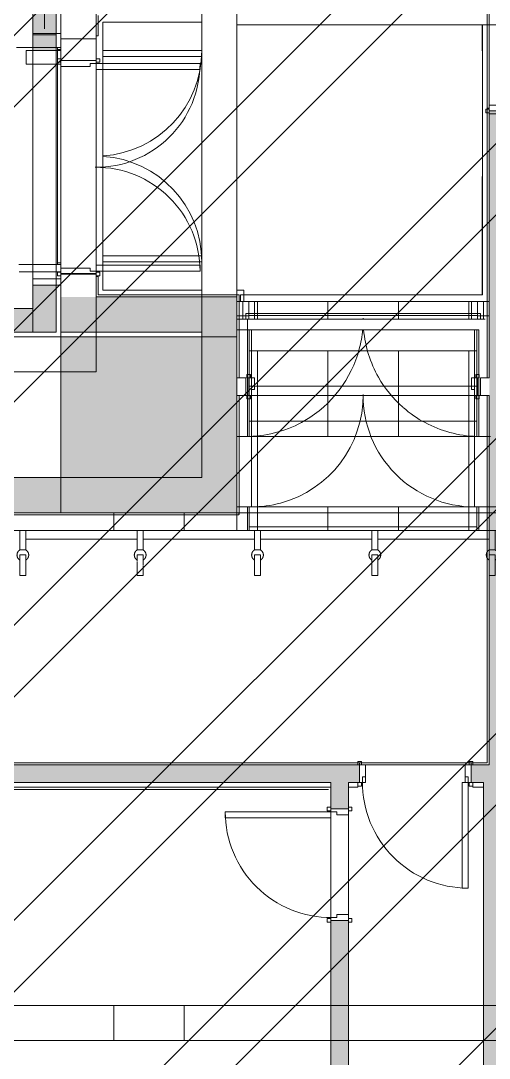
# Model space of a CAD drawing. Header units: millimetres. Extents: x -57519 to 497916, y -349472 to 446842.
# Drawn here: x 323610 to 327603, y 3207 to 12052 of the extents above; entities that cross this region are included whole.
import ezdxf

# ---------------------------------------------------------------- set-up
doc = ezdxf.new("R2010")
doc.units = ezdxf.units.MM
for name, color, linetype, lineweight in [('A-CLNG', 13, 'Continuous', 5), ('A-DETL-GENF', 92, 'Continuous', 5), ('A-DOOR', 31, 'Continuous', 5), ('A-DOOR-FRAM', 31, 'Continuous', 5), ('A-FLOR', 192, 'Continuous', 5), ('A-FLOR-PATT', 8, 'Continuous', 5), ('A-GENM', 13, 'Continuous', 5), ('A-GLAZ', 151, 'Continuous', 5), ('A-WALL', 113, 'Continuous', 20), ('A-WALL-PATT', 111, 'Continuous', 20), ('S-COLS', 52, 'Continuous', 20)]:
    doc.layers.add(name, color=color, linetype=linetype, lineweight=lineweight)

# ---------------------------------------------------------------- blocks, each defined once
blk = doc.blocks.new('DLN-Double Door__X03_ - _M50y_2000 x 2200 _WH_-16954919-SITE COVERAGE')
at = {"layer": 'A-DOOR'}
for p, q in [((-970, -75), (-1000, -75)), ((-950, -75), (-970, -75)), ((950, -75), (970, -75)), ((970, -75), (985, -75)), ((985, -75), (1000, -75)), ((-950, -1050.3), (-950, -165)), ((950, -1075), (950, -165)), ((-950, -1075), (-950, -1052.5)), ((-970, -1075), (-950, -1075)), ((970, -1075), (950, -1075))]:
    blk.add_line(p, q, dxfattribs=at)
for centre, start, end in [((1000, -75), 179.5, 180.00525), ((-1000, -75), 359.99475, 0.5), ((-1000, -75), 345.41667, 354.78391), ((1000, -75), 185.21609, 209.66667), ((-1000, -75), 300.16667, 345.41667), ((1000, -75), 209.66667, 228.56114), ((1000, -75), 228.80424, 254.91667), ((-1000, -75), 271.73889, 300.16667), ((1000, -75), 254.91667, 268.26111)]:
    blk.add_arc(centre, 1000, start, end, dxfattribs=at)
at = {"layer": 'A-DOOR-FRAM'}
for p, q in [((-1025, 75), (-1040, 75)), ((-1017, 75), (-1040, 75)), ((-1017, 75), (-1025, 75)), ((-1017, 75), (-1025, 75)), ((-1025, 75), (-1017, 75)), ((-1025, -75), (-1025, 71.4)), ((-1025, -75), (-1025, 71.4)), ((-1010, 75), (-1017, 75)), ((1040, 75), (-1017, 75)), ((-985, 75), (-1017, 75)), ((-1017, 75), (1025, 75)), ((-1010, 75), (1010, 75)), ((-975, 75), (-985, 75)), ((975, 75), (-975, 75)), ((-975, -25), (-975, 75)), ((-975, 75), (-975, -25)), ((975, -25), (975, 75)), ((975, 75), (985, 75)), ((975, -25), (975, 75)), ((985, 75), (1025, 75)), ((1010, 75), (1025, 75)), ((1025, 75), (1040, 75)), ((1025, 75), (1025, -75)), ((1025, 75), (1025, -75)), ((-1040, -75), (-1025, -75)), ((-1040, -75), (-985, -75)), ((-1025, -75), (-1010, -75)), ((-985, -75), (-1025, -75)), ((-1025, -75), (-1000, -75)), ((-985, -75), (-1010, -75)), ((1000, -25), (-1000, -25)), ((-1000, -25), (-975, -25)), ((-1000, -25), (-1000, -75)), ((-1000, -25), (-1000, -75)), ((-1000, -75), (-985, -75)), ((-985, -75), (1040, -75)), ((1010, -75), (-985, -75)), ((1025, -75), (-985, -75)), ((-985, -75), (1000, -75)), ((-975, -25), (975, -25)), ((1000, -25), (975, -25)), ((1000, -75), (1000, -25)), ((1000, -75), (1000, -25)), ((1025, -75), (1000, -75)), ((1025, -75), (1010, -75)), ((1040, -75), (1025, -75))]:
    blk.add_line(p, q, dxfattribs=at)
blk = doc.blocks.new('DLN-Double Door__X03_ - _M32_1800 x 2000 _WH_-16954925-SITE COVERAGE')
at = {"layer": 'A-DOOR'}
for p, q in [((-850, -150), (-900, -150)), ((850, -150), (900, -150)), ((-900, -208), (-900, -1050)), ((-850, -1050), (-850, -208)), ((850, -1050), (850, -208)), ((900, -208), (900, -1050))]:
    blk.add_line(p, q, dxfattribs=at)
for centre, start, end in [((-900, -150), 270, 356.24282), ((900, -150), 183.75718, 270)]:
    blk.add_arc(centre, 900, start, end, dxfattribs=at)
at = {"layer": 'A-DOOR-FRAM'}
for p, q in [((-925, 180), (-910, 180)), ((-925, 180), (925, 180)), ((-910, 180), (-910, 150)), ((-910, 180), (-910, 150)), ((910, 180), (-910, 180)), ((925, 180), (910, 180)), ((910, 150), (910, 180)), ((910, 150), (910, 180)), ((-940, -150), (-925, -150)), ((-940, -150), (940, -150)), ((-925, -150), (-910, -150)), ((925, -150), (-925, -150)), ((-925, -150), (-900, -150)), ((910, -150), (-910, -150)), ((-900, -150), (900, -150)), ((925, -150), (900, -150)), ((925, -150), (910, -150)), ((940, -150), (925, -150))]:
    blk.add_line(p, q, dxfattribs=at)
blk = doc.blocks.new('Walls 13 - Walls 13-9359694-SITE COVERAGE')
at = {"layer": 'A-WALL', "lineweight": 5}
for p, q in [((74876.8, 7707.5), (74851.8, 7707.5)), ((75840.1, 7707.5), (74888.4, 7707.5)), ((75857.8, 7707.5), (75851.8, 7707.5)), ((75876.8, 7707.5), (75864.3, 7707.5)), ((76689.3, 7707.5), (75888.4, 7707.5)), ((76840.1, 7707.5), (76689.3, 7707.5)), ((76876.8, 7707.5), (76851.8, 7707.5)), ((77840.1, 7707.5), (76888.4, 7707.5)), ((77876.8, 7707.5), (77851.8, 7707.5)), ((78749.3, 7707.5), (77888.4, 7707.5)), ((74887.7, 7632.5), (75840.9, 7632.5)), ((75887.7, 7632.5), (76840.9, 7632.5)), ((76887.7, 7632.5), (77840.9, 7632.5)), ((77887.7, 7632.5), (78839.3, 7632.5))]:
    blk.add_line(p, q, dxfattribs=at)
blk = doc.blocks.new('DLN_Wall _ Corner Protection - DLN_Wall _ Corner Protection-12810205-SITE COVERAGE')
at = {"layer": 'A-GENM'}
for q in [(-46, -1008.7), (-43.1, 0)]:
    blk.add_line((-46, 0), q, dxfattribs=at)
blk = doc.blocks.new('DLN_Wall _ Corner Protection - DLN_Wall _ Corner Protection-12810447-SITE COVERAGE')
at = {"layer": 'A-GENM'}
for p in [(-46, -416), (-43.1, -638)]:
    blk.add_line(p, (-46, -638), dxfattribs=at)
blk = doc.blocks.new('DLN_Banner hook - DLN_Banner hook-V264-SITE COVERAGE')
at = {"layer": 'A-GENM'}
for p, q in [((-25, 0), (-25, -166.7)), ((-25, 0), (6.5, 0)), ((6.5, 0), (-12.5, 0)), ((12.5, 0), (25, 0)), ((25, -166.7), (25, 0)), ((-24.4, -166.7), (-25, -166.7)), ((-25, -166.7), (-24.4, -166.7)), ((-24.4, -166.7), (-22.5, -166.7)), ((-22.5, -166.7), (0, -166.7)), ((0, -166.7), (10.8, -166.7)), ((10.8, -166.7), (19.5, -166.7)), ((19.5, -166.7), (22.5, -166.7)), ((22.5, -166.7), (25, -166.7)), ((25, -166.7), (24.4, -166.7)), ((-25, -384.9), (-25, -210)), ((-25, -210), (25, -210)), ((24.8, -253.4), (26.6, -252.4)), ((25, -210), (25, -312.2)), ((26.6, -252.4), (28.2, -251.3)), ((33, -247.6), (34.4, -246.2)), ((45.8, -230), (46.6, -228.1)), ((25, -312.2), (25, -333.7)), ((25, -333.7), (25, -352.8)), ((25, -352.8), (25, -384.9)), ((-25, -385.6), (24.5, -385.6))]:
    blk.add_line(p, q, dxfattribs=at)
at = {"layer": 'A-GENM', "flags": 128}
for points in [[(-25, -166.7), (-26.7, -167.7), (-28.4, -168.8), (-30, -170), (-31.6, -171.2), (-33.1, -172.5), (-34.6, -173.9), (-36, -175.3), (-37.4, -176.8), (-38.7, -178.3), (-39.9, -179.9), (-41.1, -181.5), (-42.2, -183.1), (-43.2, -184.8), (-44.2, -186.6), (-45.1, -188.4), (-45.9, -190.2), (-46.7, -192), (-47.3, -193.9), (-48, -195.8), (-48.5, -197.8), (-48.9, -199.7), (-49.3, -201.7), (-49.6, -203.7), (-49.8, -205.6), (-49.9, -207.6), (-50, -209.6), (-50, -211.6), (-49.9, -213.6), (-49.7, -215.6), (-49.4, -217.6), (-49.1, -219.6), (-48.7, -221.5), (-48.2, -223.5), (-47.6, -225.4), (-46.9, -227.3), (-46.2, -229.1), (-45.4, -231), (-44.5, -232.8), (-43.6, -234.5), (-42.6, -236.3), (-41.5, -237.9), (-40.3, -239.6), (-39.1, -241.2), (-37.8, -242.7), (-36.5, -244.2), (-35.1, -245.6), (-33.6, -247), (-32.1, -248.3), (-30.6, -249.6), (-29, -250.8), (-27.3, -251.9), (-25.6, -252.9)], [(33.8, -173.1), (32.3, -171.8), (30.7, -170.5), (29.1, -169.4), (27.5, -168.2), (25.8, -167.2), (25, -166.7)], [(36.6, -175.9), (35.2, -174.5), (33.8, -173.1)], [(46.6, -228.1), (47.3, -226.2), (47.9, -224.3), (48.4, -222.4), (48.9, -220.5), (49.3, -218.5), (49.6, -216.5), (49.8, -214.5), (49.9, -212.5), (50, -210.5), (50, -208.5), (49.9, -206.5), (49.7, -204.6), (49.4, -202.6), (49.1, -200.6), (48.7, -198.6), (48.2, -196.7), (47.6, -194.8), (47, -192.9), (46.3, -191), (45.5, -189.2), (44.6, -187.4), (43.7, -185.6), (42.6, -183.9), (41.6, -182.2), (40.4, -180.6), (39.2, -179), (37.9, -177.4), (36.6, -175.9)], [(28.2, -251.3), (29.9, -250.1), (31.4, -248.9), (33, -247.6)], [(34.4, -246.2), (35.9, -244.8), (37.2, -243.4), (38.5, -241.9), (39.8, -240.3), (41, -238.7), (42.1, -237), (43.1, -235.3), (44.1, -233.6)], [(44.1, -233.6), (45, -231.8), (45.8, -230)]]:
    blk.add_lwpolyline(points, dxfattribs=at)
blk = doc.blocks.new('DLN_Banner hook - DLN_Banner hook-V263-SITE COVERAGE')
at = {"layer": 'A-GENM'}
for p, q in [((-25, 0), (-25, -166.7)), ((-25, 0), (25, 0)), ((12.5, 0), (-12.5, 0)), ((25, -166.7), (25, 0)), ((-24.4, -166.7), (-25, -166.7)), ((-25, -166.7), (0, -166.7)), ((0, -166.7), (25, -166.7)), ((25, -166.7), (24.4, -166.7)), ((-25, -384.9), (-25, -210)), ((-25, -210), (25, -210)), ((25, -210), (25, -384.9)), ((-25, -385.6), (25, -385.6))]:
    blk.add_line(p, q, dxfattribs=at)
at = {"layer": 'A-GENM', "flags": 128}
for points in [[(-25, -166.7), (-26.7, -167.7), (-28.4, -168.8), (-30, -170), (-31.6, -171.2), (-33.1, -172.5), (-34.6, -173.9), (-36, -175.3), (-37.4, -176.8), (-38.7, -178.3), (-39.9, -179.9), (-41.1, -181.5), (-42.2, -183.1), (-43.2, -184.8), (-44.2, -186.6), (-45.1, -188.4), (-45.9, -190.2), (-46.7, -192), (-47.3, -193.9), (-48, -195.8), (-48.5, -197.8), (-48.9, -199.7), (-49.3, -201.7), (-49.6, -203.7), (-49.8, -205.6), (-49.9, -207.6), (-50, -209.6), (-50, -211.6), (-49.9, -213.6), (-49.7, -215.6), (-49.4, -217.6), (-49.1, -219.6), (-48.7, -221.5), (-48.2, -223.5), (-47.6, -225.4), (-46.9, -227.3), (-46.2, -229.1), (-45.4, -231), (-44.5, -232.8), (-43.6, -234.5), (-42.6, -236.3), (-41.5, -237.9), (-40.3, -239.6), (-39.1, -241.2), (-37.8, -242.7), (-36.5, -244.2), (-35.1, -245.6), (-33.6, -247), (-32.1, -248.3), (-30.6, -249.6), (-29, -250.8), (-27.3, -251.9), (-25.6, -252.9)], [(24.8, -253.4), (26.6, -252.4), (28.2, -251.3), (29.9, -250.1), (31.4, -248.9), (33, -247.6), (34.4, -246.2), (35.9, -244.8), (37.2, -243.4), (38.5, -241.9), (39.8, -240.3), (41, -238.7), (42.1, -237), (43.1, -235.3), (44.1, -233.6), (45, -231.8), (45.8, -230), (46.6, -228.1), (47.3, -226.2), (47.9, -224.3), (48.4, -222.4), (48.9, -220.5), (49.3, -218.5), (49.6, -216.5), (49.8, -214.5), (49.9, -212.5), (50, -210.5), (50, -208.5), (49.9, -206.5), (49.7, -204.6), (49.4, -202.6), (49.1, -200.6), (48.7, -198.6), (48.2, -196.7), (47.6, -194.8), (47, -192.9), (46.3, -191), (45.5, -189.2), (44.6, -187.4), (43.7, -185.6), (42.6, -183.9), (41.6, -182.2), (40.4, -180.6), (39.2, -179), (37.9, -177.4), (36.6, -175.9), (35.2, -174.5), (33.8, -173.1), (32.3, -171.8), (30.7, -170.5), (29.1, -169.4), (27.5, -168.2), (25.8, -167.2), (25, -166.7)]]:
    blk.add_lwpolyline(points, dxfattribs=at)
blk = doc.blocks.new('DLN_Banner hook - DLN_Banner hook-V265-SITE COVERAGE')
at = {"layer": 'A-GENM'}
for p, q in [((-25, 0), (-25, -166.7)), ((-25, 0), (25, 0)), ((12.5, 0), (-12.5, 0)), ((25, -166.7), (25, 0)), ((-24.4, -166.7), (-25, -166.7)), ((-25, -166.7), (0, -166.7)), ((0, -166.7), (25, -166.7)), ((25, -166.7), (24.4, -166.7)), ((-25, -384.9), (-25, -210)), ((-25, -210), (25, -210)), ((25, -210), (25, -333.7)), ((25, -333.7), (25, -384.9)), ((-25, -385.6), (25, -385.6))]:
    blk.add_line(p, q, dxfattribs=at)
at = {"layer": 'A-GENM', "flags": 128}
for points in [[(-25, -166.7), (-26.7, -167.7), (-28.4, -168.8), (-30, -170), (-31.6, -171.2), (-33.1, -172.5), (-34.6, -173.9), (-36, -175.3), (-37.4, -176.8), (-38.7, -178.3), (-39.9, -179.9), (-41.1, -181.5), (-42.2, -183.1), (-43.2, -184.8), (-44.2, -186.6), (-45.1, -188.4), (-45.9, -190.2), (-46.7, -192), (-47.3, -193.9), (-48, -195.8), (-48.5, -197.8), (-48.9, -199.7), (-49.3, -201.7), (-49.6, -203.7), (-49.8, -205.6), (-49.9, -207.6), (-50, -209.6), (-50, -211.6), (-49.9, -213.6), (-49.7, -215.6), (-49.4, -217.6), (-49.1, -219.6), (-48.7, -221.5), (-48.2, -223.5), (-47.6, -225.4)], [(24.8, -253.4), (26.6, -252.4), (28.2, -251.3), (29.9, -250.1), (31.4, -248.9), (33, -247.6), (34.4, -246.2), (35.9, -244.8), (37.2, -243.4), (38.5, -241.9), (39.8, -240.3), (41, -238.7), (42.1, -237), (43.1, -235.3), (44.1, -233.6), (45, -231.8), (45.8, -230), (46.6, -228.1), (47.3, -226.2), (47.9, -224.3), (48.4, -222.4), (48.9, -220.5), (49.3, -218.5), (49.6, -216.5), (49.8, -214.5), (49.9, -212.5), (50, -210.5), (50, -208.5), (49.9, -206.5), (49.7, -204.6), (49.4, -202.6), (49.1, -200.6), (48.7, -198.6), (48.2, -196.7), (47.6, -194.8), (47, -192.9), (46.3, -191), (45.5, -189.2), (44.6, -187.4), (43.7, -185.6), (42.6, -183.9), (41.6, -182.2), (40.4, -180.6), (39.2, -179), (37.9, -177.4), (36.6, -175.9), (35.2, -174.5), (33.8, -173.1), (32.3, -171.8), (30.7, -170.5), (29.1, -169.4), (27.5, -168.2), (25.8, -167.2), (25, -166.7)], [(-47.6, -225.4), (-46.9, -227.3), (-46.2, -229.1), (-45.4, -231), (-44.5, -232.8), (-43.6, -234.5), (-42.6, -236.3), (-41.5, -237.9), (-40.3, -239.6), (-39.1, -241.2), (-37.8, -242.7), (-36.5, -244.2), (-35.1, -245.6), (-33.6, -247), (-32.1, -248.3), (-30.6, -249.6), (-29, -250.8), (-27.3, -251.9), (-25.6, -252.9)]]:
    blk.add_lwpolyline(points, dxfattribs=at)
blk = doc.blocks.new('DLN_Banner hook - DLN_Banner hook-V266-SITE COVERAGE')
at = {"layer": 'A-GENM'}
for p, q in [((-25, 0), (-25, -166.7)), ((-25, 0), (-24.1, 0)), ((-24.1, 0), (-21.7, 0)), ((-21.7, 0), (6.5, 0)), ((-6.5, 0), (-12.5, 0)), ((12.5, 0), (0, 0)), ((6.5, 0), (17.7, 0)), ((17.7, 0), (25, 0)), ((25, -166.7), (25, 0)), ((-25, -166.7), (-26.7, -167.7)), ((-24.4, -166.7), (-25, -166.7)), ((-25, -166.7), (-15.6, -166.7)), ((-15.6, -166.7), (0, -166.7)), ((0, -166.7), (10.8, -166.7)), ((10.8, -166.7), (25, -166.7)), ((25, -166.7), (24.4, -166.7)), ((-25, -263.7), (-25, -210)), ((-25, -210), (25, -210)), ((25, -210), (25, -294.6)), ((46.6, -228.1), (47.3, -226.2)), ((47.3, -226.2), (47.9, -224.3)), ((-25, -384.9), (-25, -267.7)), ((25, -299.1), (25, -384.9)), ((-25, -385.6), (25, -385.6))]:
    blk.add_line(p, q, dxfattribs=at)
at = {"layer": 'A-GENM', "flags": 128}
for points in [[(-33.1, -172.5), (-34.6, -173.9), (-36, -175.3), (-37.4, -176.8), (-38.7, -178.3), (-39.9, -179.9), (-41.1, -181.5), (-42.2, -183.1)], [(-26.7, -167.7), (-28.4, -168.8), (-30, -170), (-31.6, -171.2), (-33.1, -172.5)], [(47.9, -224.3), (48.4, -222.4), (48.9, -220.5), (49.3, -218.5), (49.6, -216.5), (49.8, -214.5), (49.9, -212.5), (50, -210.5), (50, -208.5), (49.9, -206.5), (49.7, -204.6), (49.4, -202.6), (49.1, -200.6), (48.7, -198.6), (48.2, -196.7), (47.6, -194.8), (47, -192.9), (46.3, -191), (45.5, -189.2), (44.6, -187.4), (43.7, -185.6), (42.6, -183.9), (41.6, -182.2), (40.4, -180.6), (39.2, -179), (37.9, -177.4), (36.6, -175.9), (35.2, -174.5), (33.8, -173.1), (32.3, -171.8), (30.7, -170.5), (29.1, -169.4), (27.5, -168.2), (25.8, -167.2), (25, -166.7)], [(-44.2, -186.6), (-45.1, -188.4), (-45.9, -190.2), (-46.7, -192), (-47.3, -193.9), (-48, -195.8), (-48.5, -197.8), (-48.9, -199.7), (-49.3, -201.7), (-49.6, -203.7), (-49.8, -205.6), (-49.9, -207.6), (-50, -209.6), (-50, -211.6), (-49.9, -213.6), (-49.7, -215.6), (-49.4, -217.6), (-49.1, -219.6), (-48.7, -221.5), (-48.2, -223.5), (-47.6, -225.4), (-46.9, -227.3), (-46.2, -229.1), (-45.4, -231), (-44.5, -232.8), (-43.6, -234.5), (-42.6, -236.3), (-41.5, -237.9), (-40.3, -239.6), (-39.1, -241.2), (-37.8, -242.7)], [(-42.2, -183.1), (-43.2, -184.8), (-44.2, -186.6)], [(-37.8, -242.7), (-36.5, -244.2), (-35.1, -245.6), (-33.6, -247), (-32.1, -248.3), (-30.6, -249.6), (-29, -250.8), (-27.3, -251.9), (-25.6, -252.9)], [(24.8, -253.4), (26.6, -252.4), (28.2, -251.3), (29.9, -250.1), (31.4, -248.9), (33, -247.6), (34.4, -246.2), (35.9, -244.8), (37.2, -243.4), (38.5, -241.9), (39.8, -240.3), (41, -238.7), (42.1, -237), (43.1, -235.3), (44.1, -233.6), (45, -231.8)], [(45, -231.8), (45.8, -230), (46.6, -228.1)]]:
    blk.add_lwpolyline(points, dxfattribs=at)
blk = doc.blocks.new('DLN_Banner hook - DLN_Banner hook-V267-SITE COVERAGE')
at = {"layer": 'A-GENM'}
for p, q in [((-25, 0), (-25, -166.7)), ((-25, 0), (12.5, 0)), ((12.5, 0), (-12.5, 0)), ((12.5, 0), (25, 0)), ((25, -166.7), (25, 0)), ((-24.4, -166.7), (-25, -166.7)), ((-25, -166.7), (0, -166.7)), ((0, -166.7), (22.5, -166.7)), ((22.5, -166.7), (25, -166.7)), ((25, -166.7), (24.4, -166.7)), ((-50, -211.6), (-49.9, -213.6)), ((-42.6, -236.3), (-41.5, -237.9)), ((-29, -250.8), (-27.3, -251.9)), ((-27.3, -251.9), (-25.6, -252.9)), ((-25, -384.9), (-25, -210)), ((-25, -210), (25, -210)), ((24.8, -253.4), (26.6, -252.4)), ((25, -210), (25, -384.9)), ((29.9, -250.1), (31.4, -248.9)), ((-25, -385.6), (25, -385.6))]:
    blk.add_line(p, q, dxfattribs=at)
at = {"layer": 'A-GENM', "flags": 128}
for points in [[(-25, -166.7), (-26.7, -167.7), (-28.4, -168.8), (-30, -170), (-31.6, -171.2), (-33.1, -172.5), (-34.6, -173.9), (-36, -175.3), (-37.4, -176.8), (-38.7, -178.3), (-39.9, -179.9), (-41.1, -181.5), (-42.2, -183.1), (-43.2, -184.8), (-44.2, -186.6), (-45.1, -188.4), (-45.9, -190.2), (-46.7, -192), (-47.3, -193.9)], [(27.5, -168.2), (25.8, -167.2), (25, -166.7)], [(37.9, -177.4), (36.6, -175.9), (35.2, -174.5), (33.8, -173.1), (32.3, -171.8), (30.7, -170.5), (29.1, -169.4), (27.5, -168.2)], [(-47.3, -193.9), (-48, -195.8), (-48.5, -197.8), (-48.9, -199.7), (-49.3, -201.7), (-49.6, -203.7), (-49.8, -205.6), (-49.9, -207.6), (-50, -209.6), (-50, -211.6)], [(-49.9, -213.6), (-49.7, -215.6), (-49.4, -217.6), (-49.1, -219.6), (-48.7, -221.5), (-48.2, -223.5), (-47.6, -225.4), (-46.9, -227.3), (-46.2, -229.1), (-45.4, -231)], [(-45.4, -231), (-44.5, -232.8), (-43.6, -234.5), (-42.6, -236.3)], [(-41.5, -237.9), (-40.3, -239.6), (-39.1, -241.2)], [(-39.1, -241.2), (-37.8, -242.7), (-36.5, -244.2), (-35.1, -245.6), (-33.6, -247), (-32.1, -248.3), (-30.6, -249.6), (-29, -250.8)], [(26.6, -252.4), (28.2, -251.3), (29.9, -250.1)], [(31.4, -248.9), (33, -247.6), (34.4, -246.2), (35.9, -244.8)], [(35.9, -244.8), (37.2, -243.4), (38.5, -241.9), (39.8, -240.3), (41, -238.7), (42.1, -237), (43.1, -235.3), (44.1, -233.6), (45, -231.8), (45.8, -230), (46.6, -228.1)], [(47, -192.9), (46.3, -191), (45.5, -189.2), (44.6, -187.4), (43.7, -185.6), (42.6, -183.9), (41.6, -182.2), (40.4, -180.6), (39.2, -179), (37.9, -177.4)], [(46.6, -228.1), (47.3, -226.2), (47.9, -224.3), (48.4, -222.4), (48.9, -220.5), (49.3, -218.5), (49.6, -216.5), (49.8, -214.5), (49.9, -212.5), (50, -210.5), (50, -208.5), (49.9, -206.5)], [(49.9, -206.5), (49.7, -204.6), (49.4, -202.6), (49.1, -200.6), (48.7, -198.6), (48.2, -196.7), (47.6, -194.8), (47, -192.9)]]:
    blk.add_lwpolyline(points, dxfattribs=at)
blk = doc.blocks.new('DLN-Double Door__X03_ - _M19_1900 x 2450 _WH_-V498-SITE COVERAGE')
at = {"layer": 'A-DOOR'}
for p, q in [((-900, -75), (-950, -75)), ((-950, -75), (-950, -1025)), ((-900, -1025), (-900, -75)), ((900, -75), (950, -75)), ((900, -1025), (900, -75)), ((950, -75), (950, -1025)), ((-950, -1025), (-900, -1025)), ((950, -1025), (900, -1025))]:
    blk.add_line(p, q, dxfattribs=at)
for centre, start, end in [((-950, -75), 285.08333, 0.5), ((950, -75), 179.5, 270), ((-950, -75), 270, 285.08333)]:
    blk.add_arc(centre, 950, start, end, dxfattribs=at)
at = {"layer": 'A-DOOR-FRAM'}
for p, q in [((-960, 105), (-990, 105)), ((-990, 105), (-990, 75)), ((-990, 75), (-990, 105)), ((-990, 105), (-960, 105)), ((-960, 75), (-960, 105)), ((-960, 105), (-960, 75)), ((990, 105), (960, 105)), ((960, 105), (960, 75)), ((990, 105), (960, 105)), ((960, 75), (960, 105)), ((990, 75), (990, 105)), ((990, 105), (990, 75)), ((-990, 75), (-960, 75)), ((-975, 75), (-990, 75)), ((-960, 75), (-975, 75)), ((-925, 75), (-975, 75)), ((-975, 75), (-975, -75)), ((-975, -75), (-975, 75)), ((-960, 75), (-975, 75)), ((-925, 75), (-960, 75)), ((-925, -25), (-925, 75)), ((-925, 75), (-925, -25)), ((925, 75), (925, -25)), ((975, 75), (925, 75)), ((925, -25), (925, 75)), ((925, 75), (960, 75)), ((960, 75), (990, 75)), ((960, 75), (975, 75)), ((960, 75), (975, 75)), ((975, 75), (990, 75)), ((975, -75), (975, 75)), ((975, 75), (975, -75)), ((-960, -75), (-990, -75)), ((-990, -75), (-990, -105)), ((-990, -105), (-990, -75)), ((-990, -75), (-975, -75)), ((-975, -75), (-960, -75)), ((-975, -75), (-950, -75)), ((-975, -75), (-960, -75)), ((-960, -105), (-960, -75)), ((-960, -75), (-960, -105)), ((-960, -75), (-950, -75)), ((-950, -75), (-950, -25)), ((-950, -25), (-925, -25)), ((-950, -25), (-925, -25)), ((-950, -25), (-950, -75)), ((925, -25), (950, -25)), ((950, -25), (925, -25)), ((950, -25), (950, -75)), ((950, -75), (950, -25)), ((950, -75), (975, -75)), ((960, -75), (950, -75)), ((990, -75), (960, -75)), ((960, -75), (960, -105)), ((975, -75), (960, -75)), ((960, -105), (960, -75)), ((975, -75), (960, -75)), ((990, -75), (975, -75)), ((990, -105), (990, -75)), ((990, -75), (990, -105)), ((-990, -105), (-960, -105)), ((-960, -105), (-990, -105)), ((960, -105), (990, -105)), ((960, -105), (990, -105))]:
    blk.add_line(p, q, dxfattribs=at)
blk = doc.blocks.new('DLN-Single Door__X01_ - _M05a_ 900 x 2450 _WH_-16935530-SITE COVERAGE')
at = {"layer": 'A-DOOR'}
for p, q in [((-450, 975), (-400, 975)), ((-450, 75), (-450, 975)), ((-400, 975), (-400, 75)), ((-490, 105), (-460, 105)), ((-490, 75), (-490, 105)), ((-490, 105), (-490, 75)), ((-460, 105), (-490, 105)), ((-460, 105), (-460, 75)), ((-460, 75), (-460, 105)), ((460, 75), (460, 105)), ((460, 105), (490, 105)), ((460, 105), (460, 75)), ((460, 105), (490, 105)), ((490, 105), (490, 75)), ((490, 75), (490, 105)), ((-460, 75), (-490, 75)), ((-490, 75), (-475, 75)), ((-475, 75), (-460, 75)), ((-400, 75), (-450, 75)), ((490, 75), (460, 75)), ((475, 75), (460, 75)), ((490, 75), (475, 75)), ((-490, -75), (-460, -75)), ((-490, -105), (-490, -75)), ((-475, -75), (-490, -75)), ((-460, -75), (-475, -75)), ((-460, -75), (-460, -105)), ((460, -105), (460, -75)), ((460, -75), (490, -75)), ((460, -75), (475, -75)), ((475, -75), (490, -75)), ((490, -75), (490, -105)), ((-490, -93), (-490, -105)), ((-460, -105), (-490, -105)), ((-490, -105), (-460, -105)), ((-460, -105), (-460, -93)), ((460, -93), (460, -105)), ((490, -105), (460, -105)), ((490, -105), (460, -105)), ((490, -105), (490, -93))]:
    blk.add_line(p, q, dxfattribs=at)
blk.add_arc((-450, 75), 900, 359.5, 90, dxfattribs=at)
at = {"layer": 'A-DOOR-FRAM'}
for p, q in [((-475, 75), (-450, 75)), ((-475, -75), (-475, 75)), ((-475, 75), (-475, -75)), ((-475, 75), (-460, 75)), ((-460, 75), (-450, 75)), ((-450, 75), (-450, 25)), ((-450, 25), (-450, 75)), ((-450, 25), (-425, 25)), ((-450, 25), (-425, 25)), ((-425, 25), (-425, -75)), ((-425, -75), (-425, 25)), ((425, 25), (450, 25)), ((425, -75), (425, 25)), ((450, 25), (425, 25)), ((425, 25), (425, -75)), ((450, 75), (475, 75)), ((450, 25), (450, 75)), ((450, 75), (450, 25)), ((460, 75), (450, 75)), ((475, 75), (460, 75)), ((475, 75), (475, -75)), ((475, -75), (475, 75)), ((-425, -75), (-475, -75)), ((-460, -75), (-475, -75)), ((-450, -75), (-460, -75)), ((-425, -75), (-450, -75)), ((475, -75), (425, -75)), ((425, -75), (450, -75)), ((450, -75), (460, -75)), ((460, -75), (475, -75))]:
    blk.add_line(p, q, dxfattribs=at)
blk = doc.blocks.new('DLN-Double Door__X03_ - _M52_1800 x 2450 _WH_-V516-SITE COVERAGE')
at = {"layer": 'A-DOOR'}
for p, q in [((-835, -150), (-885, -150)), ((-885, -150), (-885, -1035)), ((-835, -1035), (-835, -150)), ((835, -150), (885, -150)), ((835, -1035), (835, -150)), ((885, -150), (885, -1035)), ((-885, -1035), (-835, -1035)), ((885, -1035), (835, -1035))]:
    blk.add_line(p, q, dxfattribs=at)
for centre, start, end in [((-885, -150), 270, 0.5), ((885, -150), 179.5, 270)]:
    blk.add_arc(centre, 885, start, end, dxfattribs=at)
at = {"layer": 'A-DOOR-FRAM'}
for p, q in [((-895, 180), (-925, 180)), ((-925, 180), (-925, 150)), ((-895, 150), (-895, 180)), ((925, 180), (895, 180)), ((895, 180), (895, 150)), ((925, 150), (925, 180)), ((-925, 150), (-895, 150)), ((-860, 150), (-910, 150)), ((-910, 150), (-910, -150)), ((-910, -150), (-910, 150)), ((-895, 150), (-905, 150)), ((-895, 150), (-905, 150)), ((-860, 150), (-890, 150)), ((-860, -100), (-860, 150)), ((-860, 150), (-860, -100)), ((860, 150), (860, -100)), ((910, 150), (860, 150)), ((860, -100), (860, 150)), ((860, 150), (880, 150)), ((880, 150), (895, 150)), ((895, 150), (925, 150)), ((895, 150), (910, 150)), ((895, 150), (910, 150)), ((910, -150), (910, 150)), ((910, 150), (910, -150)), ((-895, -150), (-925, -150)), ((-925, -150), (-925, -180)), ((-925, -180), (-925, -150)), ((-925, -150), (-910, -150)), ((-910, -150), (-895, -150)), ((-910, -150), (-885, -150)), ((-910, -150), (-895, -150)), ((-895, -180), (-895, -150)), ((-895, -150), (-895, -180)), ((-895, -150), (-885, -150)), ((-885, -150), (-885, -100)), ((-885, -100), (-860, -100)), ((-885, -100), (-860, -100)), ((-885, -100), (-885, -150)), ((860, -100), (885, -100)), ((885, -100), (860, -100)), ((885, -100), (885, -150)), ((885, -150), (885, -100)), ((885, -150), (910, -150)), ((895, -150), (885, -150)), ((925, -150), (895, -150)), ((895, -150), (895, -180)), ((910, -150), (895, -150)), ((895, -180), (895, -150)), ((910, -150), (895, -150)), ((925, -150), (910, -150)), ((925, -180), (925, -150)), ((925, -150), (925, -180)), ((-925, -180), (-895, -180)), ((-895, -180), (-925, -180)), ((895, -180), (925, -180)), ((895, -180), (925, -180))]:
    blk.add_line(p, q, dxfattribs=at)
blk = doc.blocks.new('DLN-Single Door__X01_ - _M05a_ 900 x 2450 _WH_-V569-SITE COVERAGE')
at = {"layer": 'A-DOOR'}
for p, q in [((-450, 975), (-400, 975)), ((-450, 75), (-450, 975)), ((-400, 975), (-400, 75)), ((-490, 105), (-460, 105)), ((-490, 75), (-490, 105)), ((-460, 105), (-490, 105)), ((-460, 105), (-460, 75)), ((-460, 75), (-460, 105)), ((460, 75), (460, 105)), ((460, 105), (490, 105)), ((460, 105), (460, 75)), ((460, 105), (490, 105)), ((490, 105), (490, 75)), ((-460, 75), (-490, 75)), ((-490, 75), (-475, 75)), ((-475, 75), (-460, 75)), ((-400, 75), (-450, 75)), ((490, 75), (460, 75)), ((475, 75), (460, 75)), ((490, 75), (475, 75)), ((-490, -75), (-460, -75)), ((-490, -105), (-490, -75)), ((-475, -75), (-490, -75)), ((-460, -75), (-475, -75)), ((-460, -75), (-460, -105)), ((-460, -105), (-460, -75)), ((460, -105), (460, -75)), ((460, -75), (490, -75)), ((460, -75), (460, -105)), ((460, -75), (475, -75)), ((475, -75), (490, -75)), ((490, -75), (490, -105)), ((-490, -93), (-490, -105)), ((-460, -105), (-490, -105)), ((-490, -105), (-460, -105)), ((490, -105), (460, -105)), ((490, -105), (460, -105)), ((490, -105), (490, -93))]:
    blk.add_line(p, q, dxfattribs=at)
blk.add_arc((-450, 75), 900, 359.5, 90, dxfattribs=at)
at = {"layer": 'A-DOOR-FRAM'}
for p, q in [((-475, 75), (-450, 75)), ((-475, -75), (-475, 75)), ((-475, 75), (-475, -75)), ((-475, 75), (-460, 75)), ((-460, 75), (-450, 75)), ((-450, 75), (-450, 25)), ((-450, 25), (-450, 75)), ((-450, 25), (-425, 25)), ((-450, 25), (-425, 25)), ((-425, 25), (-425, -75)), ((-425, -75), (-425, 25)), ((425, 25), (450, 25)), ((425, -75), (425, 25)), ((450, 25), (425, 25)), ((425, 25), (425, -75)), ((450, 75), (475, 75)), ((450, 25), (450, 75)), ((450, 75), (450, 25)), ((460, 75), (450, 75)), ((475, 75), (460, 75)), ((475, 75), (475, -75)), ((475, -75), (475, 75)), ((-425, -75), (-475, -75)), ((-460, -75), (-475, -75)), ((-425, -75), (-460, -75)), ((475, -75), (425, -75)), ((425, -75), (460, -75)), ((460, -75), (475, -75))]:
    blk.add_line(p, q, dxfattribs=at)
blk = doc.blocks.new('DLN-Single Door__X01_ - _M02_ 900 x 2450 _WH_-16935554-SITE COVERAGE')
at = {"layer": 'A-DOOR'}
for p, q in [((-460, 105), (-490, 105)), ((-490, 105), (-490, 75)), ((-490, 75), (-490, 105)), ((-490, 105), (-460, 105)), ((-460, 75), (-460, 105)), ((-460, 105), (-460, 75)), ((490, 105), (460, 105)), ((460, 105), (460, 75)), ((490, 105), (460, 105)), ((460, 75), (460, 105)), ((490, 75), (490, 105)), ((490, 105), (490, 75)), ((-490, 75), (-460, 75)), ((-475, 75), (-490, 75)), ((-460, 75), (-475, 75)), ((460, 75), (490, 75)), ((460, 75), (475, 75)), ((475, 75), (490, 75)), ((-460, -75), (-490, -75)), ((-490, -75), (-490, -105)), ((-490, -105), (-490, -75)), ((-490, -75), (-475, -75)), ((-475, -75), (-460, -75)), ((-460, -105), (-460, -75)), ((-460, -75), (-460, -105)), ((-400, -75), (-450, -75)), ((-450, -75), (-450, -975)), ((-400, -975), (-400, -75)), ((490, -75), (460, -75)), ((460, -75), (460, -105)), ((475, -75), (460, -75)), ((460, -105), (460, -75)), ((490, -75), (475, -75)), ((490, -105), (490, -75)), ((490, -75), (490, -105)), ((-490, -105), (-460, -105)), ((-460, -105), (-490, -105)), ((460, -105), (490, -105)), ((460, -105), (490, -105)), ((-450, -975), (-400, -975))]:
    blk.add_line(p, q, dxfattribs=at)
blk.add_arc((-450, -75), 900, 270, 0.5, dxfattribs=at)
at = {"layer": 'A-DOOR-FRAM'}
for p, q in [((-425, 75), (-475, 75)), ((-475, 75), (-475, -75)), ((-475, -75), (-475, 75)), ((-460, 75), (-475, 75)), ((-425, 75), (-460, 75)), ((-425, -25), (-425, 75)), ((-425, 75), (-425, -25)), ((425, 75), (425, -25)), ((475, 75), (425, 75)), ((425, -25), (425, 75)), ((425, 75), (460, 75)), ((460, 75), (475, 75)), ((475, -75), (475, 75)), ((475, 75), (475, -75)), ((-475, -75), (-450, -75)), ((-475, -75), (-460, -75)), ((-460, -75), (-450, -75)), ((-450, -75), (-450, -25)), ((-450, -25), (-425, -25)), ((-450, -25), (-425, -25)), ((-450, -25), (-450, -75)), ((425, -25), (450, -25)), ((450, -25), (425, -25)), ((450, -25), (450, -75)), ((450, -75), (450, -25)), ((450, -75), (475, -75)), ((460, -75), (450, -75)), ((475, -75), (460, -75))]:
    blk.add_line(p, q, dxfattribs=at)
blk = doc.blocks.new('DLN_Louvre - 1600x500_WH_-15604522-SITE COVERAGE')
at = {"layer": 'A-GLAZ'}
blk.add_line((-750, 0), (750, 0), dxfattribs=at)

msp = doc.modelspace()

# ---------------------------------------------------------------- hatches: boundary and pattern name
at = {"layer": 'A-DETL-GENF'}
h = msp.add_hatch(dxfattribs=at)
h.set_pattern_fill('FP_40', color=250, style=0, pattern_type=2)
h.set_pattern_definition([(45, (248763.4, 0), (-1257.236, 1257.236), []), (45, (248763.4, 1905), (-1257.236, 1257.236), [])])
h.paths.add_polyline_path([(325750.1, -8642.5), (328562.7, -8642.5), (328562.7, 4657.5), (341312.7, 4657.5), (341312.7, 30557.5), (342712.7, 30557.5), (342712.7, 48907.7), (339962.7, 48907.7), (339962.7, 52157.5), (338962.7, 52157.5), (338962.7, 53757.5), (297512.7, 53757.5), (297512.7, 52247.5), (286277.7, 52247.5), (286277.7, 34407.5), (285902.7, 34407.5), (285902.7, 7407.5), (286277.7, 7407.5), (286277.7, -2267.5), (315555.2, -2267.5), (315555.2, -8642.5), (321257.1, -8642.5)], flags=0)
at = {"layer": 'A-FLOR-PATT'}
h = msp.add_hatch(dxfattribs=at)
h.set_pattern_fill('FP_9', color=256, style=0, pattern_type=2)
h.set_pattern_definition([(270, (325027.73, -29162.5), (600, 4e-14), []), (0, (325027.73, -29162.5), (0, 300), [])])
h.paths.add_polyline_path([(326647.3, 7707.5), (327497.7, 7707.5), (327497.7, 7907.5), (325557.7, 7906.9), (325557.7, 7707.5), (326645.4, 7707.5)], flags=0)
h.paths.add_polyline_path([(326401.1, 8507.5), (327497.7, 8507.5), (327497.7, 9237.5), (325557.7, 9237.5), (325557.7, 8507.5), (325750.1, 8507.5)], flags=0)
h.paths.add_polyline_path([(327435, 9507.5), (327502.7, 9508.2), (327502.7, 9657.5), (325552.7, 9657.5), (325557.7, 9507.5), (327402.7, 9507.5)], flags=0)
at = {"layer": 'A-WALL-PATT', "lineweight": 5, "transparency": 33554560}
h = msp.add_hatch(color=253, dxfattribs=at)
h.paths.add_polyline_path([(327602.7, 5632.5), (327702.7, 5632.5), (327702.7, 5757.5), (327752.7, 5757.5), (327752.7, 11282.5), (327602.7, 11282.5), (327602.7, 5707.5)], flags=0)
h.paths.add_polyline_path([(327715.8, 12232.5), (327752.7, 12232.5), (327752.7, 12860), (327602.7, 12860), (327602.7, 12232.5), (327702.7, 12232.5)], flags=0)
h.paths.add_polyline_path([(327602.7, 14010), (327752.7, 14010), (327752.7, 14395), (327602.7, 14395), (327602.7, 14025)], flags=0)
h.paths.add_polyline_path([(327602.7, 15545), (327752.7, 15545), (327752.7, 22508), (327602.7, 22508), (327602.7, 15560)], flags=0)
h.paths.add_polyline_path([(327602.7, 23658), (327752.7, 23658), (327752.7, 24232.5), (327602.7, 24232.5), (327602.7, 23673)], flags=0)
h.paths.add_polyline_path([(327715.8, 25182.5), (327752.7, 25182.5), (327752.7, 30607.5), (327602.7, 30607.5), (327602.7, 25182.5), (327702.7, 25182.5)], flags=0)
for points in [[(323712.7, 11797.5), (323912.7, 11797.5), (323912.7, 27667.5), (323712.7, 27667.5), (323712.7, 11829.1)], [(323712.7, 9397.5), (323912.7, 9397.5), (323912.7, 9797.5), (323712.7, 9797.5), (323712.7, 9473.8)], [(323952.7, 9397.5), (325152.7, 9397.5), (325152.7, 9697.5), (323952.7, 9697.5), (323952.7, 9473.8)]]:
    msp.add_hatch(color=253, dxfattribs=at).paths.add_polyline_path(points, flags=0)
at = {"layer": 'A-WALL-PATT', "lineweight": 5, "transparency": 33554432}
for points in [[(325452.7, 9357.5), (325452.7, 9697.5), (325152.7, 9697.5), (325152.7, 9357.5)], [(323952.7, 7857.5), (323952.7, 8157.5), (322702.7, 8157.5), (322702.7, 7857.5), (323503.6, 7857.5)]]:
    msp.add_hatch(color=253, dxfattribs=at).paths.add_polyline_path(points, flags=0)
at = {"layer": 'A-WALL-PATT', "lineweight": 5, "transparency": 33554560}
h = msp.add_hatch(color=253, dxfattribs=at)
h.paths.add_polyline_path([(311852.7, 9397.5), (316840.2, 9397.5), (316840.2, 9597.5), (311852.7, 9597.5), (311852.7, 9473.8)], flags=0)
h.paths.add_polyline_path([(319010.5, 9397.5), (323712.7, 9397.5), (323712.7, 9597.5), (317450.2, 9597.5), (317450.2, 9397.5)], flags=0)
h = msp.add_hatch(color=253, dxfattribs=at)
h.paths.add_polyline_path([(293045.2, 5557.5), (293045.2, 5707.5), (292590.7, 5707.5), (292590.7, 5557.5), (292895.2, 5557.5)], flags=0)
h.paths.add_polyline_path([(298067.7, 5557.5), (309727.7, 5557.5), (309727.7, 5707.5), (297045.2, 5707.5), (297045.2, 5557.5), (297977.7, 5557.5)], flags=0)
h.paths.add_polyline_path([(316764, 5557.5), (317717.7, 5557.5), (317717.7, 5707.5), (311777.7, 5707.5), (311777.7, 5557.5), (313890.2, 5557.5)], flags=0)
h.paths.add_polyline_path([(321257.1, 5557.5), (326497.7, 5557.5), (326497.7, 5707.5), (320300.2, 5707.5), (320302.7, 5557.5), (320695.4, 5557.5)], flags=0)
h.paths.add_polyline_path([(319202.7, 5557.5), (319350.2, 5557.5), (319350.2, 5707.5), (319167.7, 5707.5), (319167.7, 5557.5)], flags=0)
h.paths.add_polyline_path([(327552.7, 5557.5), (327552.7, 5632.5), (327602.7, 5632.5), (327602.7, 5707.5), (327447.7, 5707.5), (327447.7, 5557.5), (327462.7, 5557.5)], flags=0)
h = msp.add_hatch(color=253, dxfattribs=at)
h.paths.add_polyline_path([(327552.7, -7692.5), (327702.7, -7692.5), (327702.7, -617.5), (327552.7, -617.5), (327552.7, -7542.5)], flags=0)
h.paths.add_polyline_path([(327552.7, -467.5), (327702.7, -467.5), (327702.7, 5632.5), (327552.7, 5632.5), (327552.7, 52.6)], flags=0)
h = msp.add_hatch(color=253, dxfattribs=at)
h.paths.add_polyline_path([(326402.7, -467.5), (326402.7, 4382.5), (326252.7, 4382.5), (326252.7, -467.5)], flags=0)
h.paths.add_polyline_path([(326252.7, 5332.5), (326402.7, 5332.5), (326402.7, 5557.5), (326252.7, 5557.5), (326252.7, 5347.5)], flags=0)
at = {"layer": 'S-COLS', "transparency": 33554432}
msp.add_hatch(color=9, dxfattribs=at).paths.add_polyline_path([(325188.5, 7857.5), (325452.7, 7857.5), (325452.7, 9357.5), (323952.7, 9357.5), (323952.7, 7857.5), (324626.8, 7857.5)], flags=0)

# ---------------------------------------------------------------- linework, layer by layer
at = {"layer": 'A-CLNG'}
for p, q in [((325542.7, 9417.5), (327512.7, 9417.5)), ((325542.7, 8525.3), (325542.7, 9417.5)), ((325542.7, 7857.5), (327512.7, 7857.5))]:
    msp.add_line(p, q, dxfattribs=at)
at = {"layer": 'A-FLOR'}
for p, q in [((323912.7, 27592.5), (323912.7, 9397.5)), ((323712.7, 21532.5), (323712.7, 9597.5)), ((323952.7, 16424.2), (323952.7, 9357.5)), ((324252.7, 9357.5), (324252.7, 16424.2)), ((325452.7, 9473.8), (325452.7, 16424.2)), ((325152.7, 15624.2), (325152.7, 9697.5)), ((325152.7, 11829.1), (325152.7, 12417.9)), ((325452.7, 12016.2), (335082.7, 12016.2)), ((324252.7, 11897.5), (323952.7, 11897.5)), ((323952.7, 11897.5), (323952.7, 11797.5)), ((324252.7, 11922.5), (324252.7, 9872.5)), ((323952.7, 9912.5), (323952.7, 11682.5)), ((327602.7, 11257.5), (327752.7, 11257.5)), ((325152.7, 10062.6), (325152.7, 9697.5)), ((323912.7, 9852.5), (323952.7, 9852.5)), ((323952.7, 9897.5), (324252.7, 9897.5)), ((324252.7, 9697.5), (325452.7, 9697.5)), ((325152.7, 9697.5), (325152.7, 9357.5)), ((325152.7, 9697.5), (325152.7, 9357.5)), ((325152.7, 9697.5), (325152.7, 9397.5)), ((325552.7, 9657.5), (325552.7, 9507.5)), ((327502.7, 9657.5), (325552.7, 9657.5)), ((325602.7, 9657.5), (325602.7, 9507.5)), ((327452.7, 9511.9), (327452.7, 9657.5)), ((327502.7, 9508.2), (327502.7, 9657.5)), ((321541.3, 9597.5), (323712.6, 9597.5)), ((321541.3, 9597.5), (323712.6, 9597.5)), ((323695.4, 9597.5), (323698.5, 9597.5)), ((325552.7, 9537.5), (325452.7, 9537.5)), ((325557.7, 9507.5), (327497.7, 9507.5)), ((327602.7, 9537.5), (327502.7, 9537.5)), ((323912.7, 9397.5), (323452.7, 9397.5)), ((325152.7, 9397.5), (325152.7, 9357.5)), ((323703.2, 9357.5), (316290.2, 9357.5)), ((323952.7, 9357.5), (323703.2, 9357.5)), ((323952.7, 9357.5), (324252.7, 9357.5)), ((323952.7, 9357.5), (323952.7, 7857.5)), ((324252.7, 9057.5), (324252.7, 9353.6)), ((325452.7, 9357.5), (325152.7, 9357.5)), ((325152.7, 9357.5), (325452.7, 9357.5)), ((325152.7, 9357.5), (325152.7, 8157.5)), ((325452.7, 9357.5), (325452.7, 7857.5)), ((327497.7, 9237.5), (325557.7, 9237.5)), ((316290.2, 9057.5), (324252.7, 9057.5)), ((325470.7, 9007.5), (325527.7, 9007.5)), ((325527.7, 9007.5), (325527.7, 8857.5)), ((327527.7, 8857.5), (327527.7, 9007.5)), ((327527.7, 9007.5), (327584.7, 9007.5)), ((325452.7, 8907.5), (325452.7, 8307.5)), ((327584.7, 8857.5), (325470.7, 8857.5)), ((327602.7, 5707.5), (327602.7, 8857.5)), ((327614, 8507.5), (325542.7, 8507.5)), ((325152.7, 8157.5), (323952.7, 8157.5)), ((325452.7, 7907.5), (336802.7, 7907.5)), ((317890.2, 7857.5), (325452.7, 7857.5)), ((317890.2, 7857.5), (323952.7, 7857.5)), ((325452.7, 7857.5), (317890.2, 7857.5)), ((323952.7, 7857.5), (325452.7, 7857.5)), ((325452.7, 7857.5), (323952.7, 7857.5)), ((324402.7, 7853.2), (324402.7, 7707.5)), ((325002.7, 7707.5), (325002.7, 7855.6)), ((325452.7, 7857.5), (325542.7, 7857.5)), ((323640.2, 7707.5), (323615.2, 7707.5)), ((324603.6, 7707.5), (323651.9, 7707.5)), ((324621.3, 7707.5), (324615.2, 7707.5)), ((324640.2, 7707.5), (324627.7, 7707.5)), ((325452.7, 7707.5), (324651.9, 7707.5)), ((334697.7, 7707.5), (325452.7, 7707.5)), ((325452.7, 7707.5), (325452.7, 7707.5)), ((326547.7, 5707.5), (326547.7, 5557.5)), ((327397.7, 5557.5), (327397.7, 5707.5)), ((326252.7, 5557.5), (320302.7, 5557.5)), ((326547.7, 5557.5), (326482.7, 5557.5)), ((327462.7, 5557.5), (327397.7, 5557.5)), ((326252.7, -467.5), (326252.7, 5332.5)), ((326402.7, 5332.5), (326402.7, 4382.5)), ((286602.7, 3657.5), (328352.7, 3657.5)), ((324402.7, 3657.5), (324402.7, 3357.5)), ((325002.7, 3357.5), (325002.7, 3657.5)), ((328352.7, 3357.5), (286602.7, 3357.5))]:
    msp.add_line(p, q, dxfattribs=at)
at = {"layer": 'A-WALL', "lineweight": 5}
for p, q in [((323912.7, 11797.5), (323912.7, 29667.5)), ((323912.7, 16424.2), (323912.7, 9397.5)), ((325152.7, 11829.1), (325152.7, 12417.9)), ((327584.7, 9007.5), (327584.7, 12307.5)), ((327602.7, 12307.5), (327602.7, 9007.5)), ((324252.7, 11922.5), (324252.7, 12097.5)), ((324270.7, 12097.5), (324270.7, 11922.5)), ((325152.7, 12039.5), (324310.7, 12039.5)), ((324310.7, 12039.5), (324310.7, 9755.5)), ((325452.7, 12016.2), (325452.7, 12039.5)), ((323712.7, 11942.5), (323912.7, 11942.5)), ((323912.7, 11942.5), (323952.7, 11942.5)), ((327544.7, 9715.5), (327544.7, 12016.2)), ((323912.7, 11932.5), (323712.7, 11932.5)), ((324252.7, 11922.5), (324270.7, 11922.5)), ((323912.7, 11822.5), (323574.7, 11822.5)), ((323952.7, 11822.5), (323912.7, 11822.5)), ((327602.7, 11307.5), (327584.7, 11307.5)), ((327752.7, 11282.5), (327602.7, 11282.5)), ((325152.7, 9697.5), (325152.7, 10062.6)), ((323712.7, 9972.5), (323592.7, 9972.5)), ((323716.4, 9972.5), (323912.7, 9972.5)), ((323912.7, 9972.5), (323952.7, 9972.5)), ((323712.7, 9852.5), (323912.7, 9852.5)), ((324252.7, 9697.5), (324252.7, 9872.5)), ((324252.7, 9872.5), (324270.7, 9872.5)), ((324270.7, 9872.5), (324270.7, 9715.5)), ((324310.7, 9755.5), (325152.7, 9755.5)), ((325510.7, 9755.5), (325452.7, 9755.5)), ((325510.7, 9755.5), (325510.7, 9657.5)), ((323952.7, 9697.5), (323952.7, 9397.5)), ((325152.7, 9697.5), (324252.7, 9697.5)), ((324270.7, 9715.5), (325470.7, 9715.5)), ((325152.7, 9697.5), (325152.7, 9397.5)), ((325452.7, 9007.5), (325452.7, 9697.5)), ((327602.7, 9657.5), (325452.7, 9657.5)), ((325470.7, 9715.5), (325470.7, 9007.5)), ((325481.7, 9715.5), (327544.7, 9715.5)), ((325481.7, 9715.5), (325481.7, 9657.5)), ((325502.7, 9507.5), (325502.7, 9653.8)), ((327552.7, 9657.5), (327552.7, 9507.5)), ((323695.4, 9597.5), (321541.3, 9597.5)), ((323712.7, 9597.5), (323698.5, 9597.5)), ((323712.7, 9397.5), (323712.7, 9597.5)), ((325452.7, 9507.5), (327552.7, 9507.5)), ((325452.7, 9507.5), (327512.7, 9507.5)), ((325452.7, 9357.5), (325452.7, 9473.8)), ((325542.7, 9507.5), (325542.7, 9417.5)), ((323912.7, 9397.5), (317450.2, 9397.5)), ((323952.7, 9397.5), (325152.7, 9397.5)), ((324252.7, 9397.5), (325152.7, 9397.5)), ((325542.7, 9417.5), (325452.7, 9417.5)), ((325557.7, 9417.5), (325557.7, 8528.3)), ((327497.7, 8507.5), (327497.7, 9417.5)), ((327512.7, 8507.5), (327512.7, 9417.5)), ((325452.7, 9007.5), (325470.7, 9007.5)), ((327602.7, 9007.5), (327584.7, 9007.5)), ((325470.7, 8857.5), (325452.7, 8857.5)), ((325470.7, 8857.5), (325470.7, 7842.5)), ((327584.7, 5725.5), (327584.7, 8857.5)), ((327602.7, 8857.5), (327584.7, 8857.5)), ((325452.7, 8507.5), (325542.7, 8507.5)), ((325542.7, 8523.7), (325542.7, 8507.5)), ((325557.7, 8526.4), (325557.7, 8507.5)), ((325542.7, 7857.5), (325542.7, 7907)), ((325557.7, 7906.9), (325557.7, 7857.5)), ((327497.7, 7857.5), (327497.7, 7907.5)), ((327512.7, 7707.5), (327512.7, 7907.5)), ((313890.2, 7857.5), (325467.7, 7857.5)), ((325467.7, 7839.5), (313890.2, 7839.5)), ((323952.7, 7857.5), (317890.2, 7857.5)), ((323952.7, 7857.5), (317890.2, 7857.5)), ((323952.7, 7857.5), (325452.7, 7857.5)), ((323952.7, 7857.5), (330652.5, 7857.5)), ((325452.7, 7707.5), (325452.7, 7857.5)), ((325467.7, 7839.5), (325467.7, 7857.5)), ((325467.7, 7842.5), (325470.7, 7842.5)), ((325542.7, 7710.2), (325542.7, 7857.5)), ((325557.7, 7857.5), (325557.7, 7710.6)), ((327497.7, 7707.5), (327497.7, 7857.5)), ((334697.7, 7707.5), (288702.7, 7707.5)), ((323640.2, 7707.5), (323615.2, 7707.5)), ((324603.6, 7707.5), (323651.9, 7707.5)), ((324621.3, 7707.5), (324615.2, 7707.5)), ((324640.2, 7707.5), (324627.7, 7707.5)), ((325452.7, 7707.5), (324651.9, 7707.5)), ((325469.3, 7707.5), (325452.7, 7707.5)), ((327512.7, 7707.5), (327602.7, 7707.5)), ((320290.2, 5725.5), (326497.7, 5725.5)), ((327602.7, 5707.5), (320300.2, 5707.5)), ((326497.7, 5557.5), (326497.7, 5722.5)), ((326500.7, 5725.5), (327447.7, 5725.5)), ((327447.7, 5722.5), (327447.7, 5557.5)), ((327450.7, 5725.5), (327584.7, 5725.5)), ((326252.7, 5557.5), (326252.7, 5332.5)), ((326402.7, 5332.5), (326402.7, 5519.5)), ((327552.7, 5519.5), (327552.7, -467.5)), ((326252.7, 5332.5), (326402.7, 5332.5)), ((326402.7, 4382.5), (326252.7, 4382.5)), ((326402.7, -467.5), (326402.7, 4382.5))]:
    msp.add_line(p, q, dxfattribs=at)
at = {"layer": 'A-WALL', "lineweight": 18}
for p, q in [((323952.7, 11797.5), (323655.1, 11797.5)), ((323655.1, 11797.5), (323655.1, 11682.5)), ((323655.1, 11682.5), (323952.7, 11682.5)), ((323952.7, 11682.5), (323952.7, 11712.5)), ((323952.7, 9912.5), (323597.6, 9912.5)), ((323952.7, 9892.5), (323952.7, 9907.5)), ((323712.6, 9797.5), (323952.7, 9797.5)), ((326252.7, 5519.5), (320452.7, 5519.5)), ((320472.7, 5499.5), (326232.7, 5499.5)), ((326252.7, 5499.5), (326252.7, 5519.5)), ((326482.7, 5557.5), (326402.7, 5557.5)), ((326402.7, 5557.5), (326402.7, 5519.5)), ((326402.7, 5519.5), (326482.7, 5519.5)), ((326482.7, 5519.5), (326482.7, 5557.5)), ((327552.7, 5557.5), (327462.7, 5557.5)), ((327462.7, 5557.5), (327462.7, 5519.5)), ((327462.7, 5519.5), (327552.7, 5519.5)), ((327552.7, 5519.5), (327552.7, 5557.5))]:
    msp.add_line(p, q, dxfattribs=at)
at = {"layer": 'A-WALL', "color": 254, "lineweight": 5}
for p, q in [((325152.7, 9397.5), (325152.7, 9357.5)), ((323952.7, 8157.5), (323952.7, 7857.5))]:
    msp.add_line(p, q, dxfattribs=at)
at = {"layer": 'A-WALL', "color": 53}
for p, q in [((325152.7, 9397.5), (325152.7, 9357.5)), ((323952.7, 8157.5), (322702.7, 8157.5))]:
    msp.add_line(p, q, dxfattribs=at)
at = {"layer": 'S-COLS', "color": 53}
for p, q in [((325152.7, 9357.5), (323952.7, 9357.5)), ((323952.7, 9357.5), (323952.7, 8157.5)), ((325452.7, 8857.5), (325452.7, 9007.5))]:
    msp.add_line(p, q, dxfattribs=at)
at = {"layer": 'S-COLS', "color": 253, "lineweight": 5}
for p, q in [((323952.7, 8157.5), (323952.7, 9357.5)), ((323952.7, 9357.5), (325152.7, 9357.5)), ((325452.7, 9357.5), (325452.7, 9007.5)), ((325452.7, 9007.5), (325452.7, 8857.5))]:
    msp.add_line(p, q, dxfattribs=at)

# ---------------------------------------------------------------- block references
at = {"layer": 'A-DOOR'}
for name, p, rotation in [('DLN-Single Door__X01_ - _M05a_ 900 x 2450 _WH_-16935530-SITE COVERAGE', (327677.7, 11757.5), 270), ('DLN-Double Door__X03_ - _M32_1800 x 2000 _WH_-16954925-SITE COVERAGE', (324102.7, 10897.5), 89.99999999999997), ('DLN-Double Door__X03_ - _M52_1800 x 2450 _WH_-V516-SITE COVERAGE', (324102.7, 10802.5), 89.99999999999997), ('DLN-Single Door__X01_ - _M05a_ 900 x 2450 _WH_-V569-SITE COVERAGE', (326972.7, 5632.5), 180), ('DLN-Single Door__X01_ - _M02_ 900 x 2450 _WH_-16935554-SITE COVERAGE', (326327.7, 4857.5), 269.9999999999999)]:
    msp.add_blockref(name, p, dxfattribs=dict(at, rotation=rotation))
for name, p in [('DLN-Double Door__X03_ - _M50y_2000 x 2200 _WH_-16954919-SITE COVERAGE', (326527.7, 9582.5)), ('DLN-Double Door__X03_ - _M19_1900 x 2450 _WH_-V498-SITE COVERAGE', (326527.7, 8932.5))]:
    msp.add_blockref(name, p, dxfattribs=at)
at = {"layer": 'A-GENM'}
for name, p in [('DLN_Wall _ Corner Protection - DLN_Wall _ Corner Protection-12810447-SITE COVERAGE', (327587.7, 12432.2)), ('DLN_Wall _ Corner Protection - DLN_Wall _ Corner Protection-12810205-SITE COVERAGE', (327587.7, 10724.2)), ('DLN_Banner hook - DLN_Banner hook-V267-SITE COVERAGE', (323627.7, 7707.5)), ('DLN_Banner hook - DLN_Banner hook-V266-SITE COVERAGE', (324627.7, 7707.5)), ('DLN_Banner hook - DLN_Banner hook-V265-SITE COVERAGE', (325627.7, 7707.5)), ('DLN_Banner hook - DLN_Banner hook-V263-SITE COVERAGE', (326627.7, 7707.5)), ('DLN_Banner hook - DLN_Banner hook-V264-SITE COVERAGE', (327627.7, 7707.5))]:
    msp.add_blockref(name, p, dxfattribs=at)
at = {"layer": 'A-GLAZ', "rotation": 269.9999999999999}
msp.add_blockref('DLN_Louvre - 1600x500_WH_-15604522-SITE COVERAGE', (323812.7, 12732.5), dxfattribs=at)
at = {"layer": 'A-WALL', "lineweight": 5}
msp.add_blockref('Walls 13 - Walls 13-9359694-SITE COVERAGE', (248763.4, 0), dxfattribs=at)

doc.saveas('drawing.dxf')
